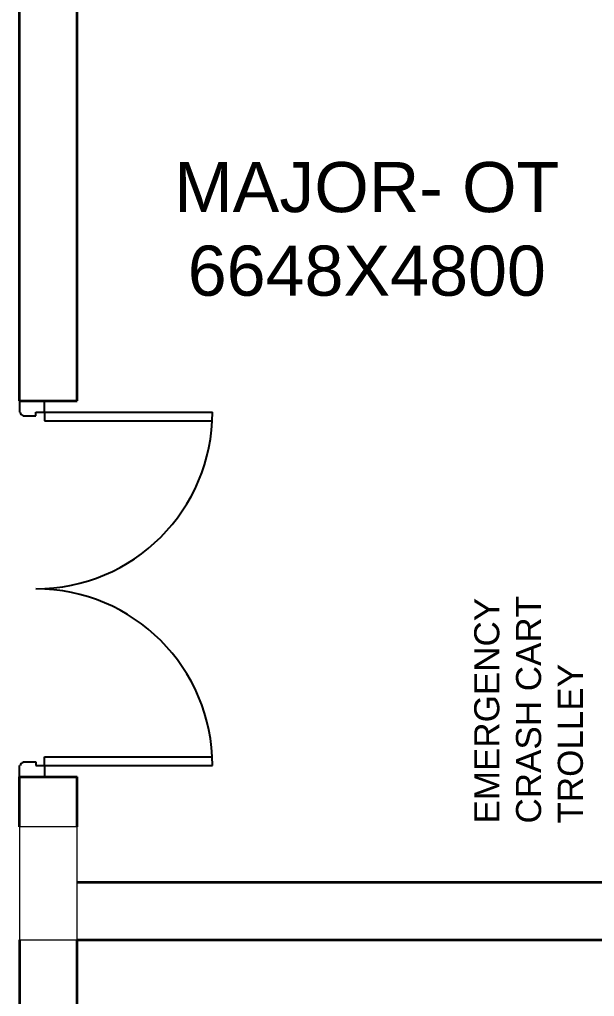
# Model space of a CAD drawing. Extents: x 2733443 to 3206532, y -1516114 to -1264405.
# Drawn here: x 2997143 to 2999437, y -1486030 to -1482132 of the extents above; entities that cross this region are included whole.
import ezdxf

# ---------------------------------------------------------------- set-up
doc = ezdxf.new("R2010")
doc.units = 0
doc.header["$MEASUREMENT"] = 0
doc.linetypes.add('1', pattern=[0, 0, 0])
doc.layers.get('0').update_dxf_attribs({"color": 250, "linetype": '1'})
doc.layers.add('Column', color=162, linetype='Continuous', lineweight=13)
doc.layers.add('WALL', color=7, linetype='1', lineweight=35)
for name, color, linetype in [('DOOR', 40, 'Continuous'), ('fun-text', 250, 'Continuous'), ('TEXT', 5, '1')]:
    doc.layers.add(name, color=color, linetype=linetype)
doc.styles.add('ARIAL', font='arial.ttf')

# ---------------------------------------------------------------- blocks, each defined once
blk = doc.blocks.new('ddoor')
at = {"layer": 'DOOR', "lineweight": 25}
for p, q in [((50, 0), (-50, 0)), ((-50, 0), (-50, -45)), ((50, -45), (50, 0)), ((-50, -45), (-47.5, -45)), ((-35, -60), (-35, -57.5)), ((-35, -60), (15, -60)), ((15, -60), (15, -45)), ((15, -45), (50, -45)), ((50, -45), (720, -45)), ((50, -45), (50, -80)), ((50, -80), (720, -80)), ((-35, -1440), (-35, -1442.5)), ((-35, -1440), (15, -1440)), ((15, -1440), (15, -1455)), ((50, -1420), (720, -1420)), ((50, -1455), (50, -1420)), ((-50, -1500), (-50, -1455)), ((-50, -1455), (-47.5, -1455)), ((15, -1455), (50, -1455)), ((50, -1455), (720, -1455)), ((50, -1455), (50, -1500)), ((50, -1500), (-50, -1500)), ((50, -1500), (-50, -1500))]:
    blk.add_line(p, q, dxfattribs=at)
for centre, start, end in [((-35, -45), 180, 270), ((-35, -1455), 90, 180)]:
    blk.add_arc(centre, 12.5, start, end, dxfattribs=at)
at = {"layer": 'DOOR', "color": 146, "lineweight": 25, "true_color": 0x105689}
for centre, start, end in [((15, -45), 270, 0), ((15, -1455), 0, 90)]:
    blk.add_arc(centre, 705, start, end, dxfattribs=at)
blk = doc.blocks.new('EQUIPMENT')
at = {"layer": 'fun-text', "lineweight": -3, "insert": (-32635.4, 16823.7), "char_height": 100, "attachment_point": 1, "rotation": 90, "style": 'ARIAL'}
blk.add_mtext_dynamic_manual_height_columns('EMERGENCY CRASH CART TROLLEY', width=1304.248, gutter_width=1375, heights=[0], dxfattribs=at)

msp = doc.modelspace()

# ---------------------------------------------------------------- linework, layer by layer
at = {"layer": 'Column'}
msp.add_lwpolyline([(2997143.265, -1485803.4359), (2997373.265, -1485803.4359), (2997373.265, -1485353.4359), (2997143.265, -1485353.4359)], close=True, dxfattribs=at)
at = {"layer": 'WALL'}
for p, q in [((2997373.265, -1483653.4359), (2997373.265, -1480993.4359)), ((2997143.265, -1483653.4359), (2997143.265, -1481423.4359)), ((2997143.265, -1483653.4359), (2997373.265, -1483653.4359)), ((2997143.265, -1485353.4359), (2997143.265, -1485153.4359)), ((2997143.265, -1485153.4359), (2997373.265, -1485153.4359)), ((2997373.265, -1485353.4359), (2997373.265, -1485153.4359)), ((2997373.265, -1485573.4359), (3000524.9317, -1485573.4359)), ((2997143.265, -1485803.4359), (2997143.265, -1487687.5451)), ((2997373.265, -1485803.4359), (3000524.9317, -1485803.4359)), ((2997373.265, -1487687.5451), (2997373.265, -1485803.4359))]:
    msp.add_line(p, q, dxfattribs=at)

# ---------------------------------------------------------------- block references
at = {"color": 240, "true_color": 0xed1f24}
msp.add_blockref('EQUIPMENT', (3031593.1809, -1502163.4359), dxfattribs=at)
at = {"layer": 'WALL'}
msp.add_blockref('ddoor', (2997193.265, -1483653.4359), dxfattribs=at)

# ---------------------------------------------------------------- texts
at = {"layer": 'TEXT', "insert": (2998529.0934, -1482968.6138), "char_height": 200, "width": 2454.157572, "attachment_point": 5, "style": 'ARIAL'}
msp.add_mtext('MAJOR- OT\\P6648X4800', dxfattribs=at)

doc.saveas('drawing.dxf')
